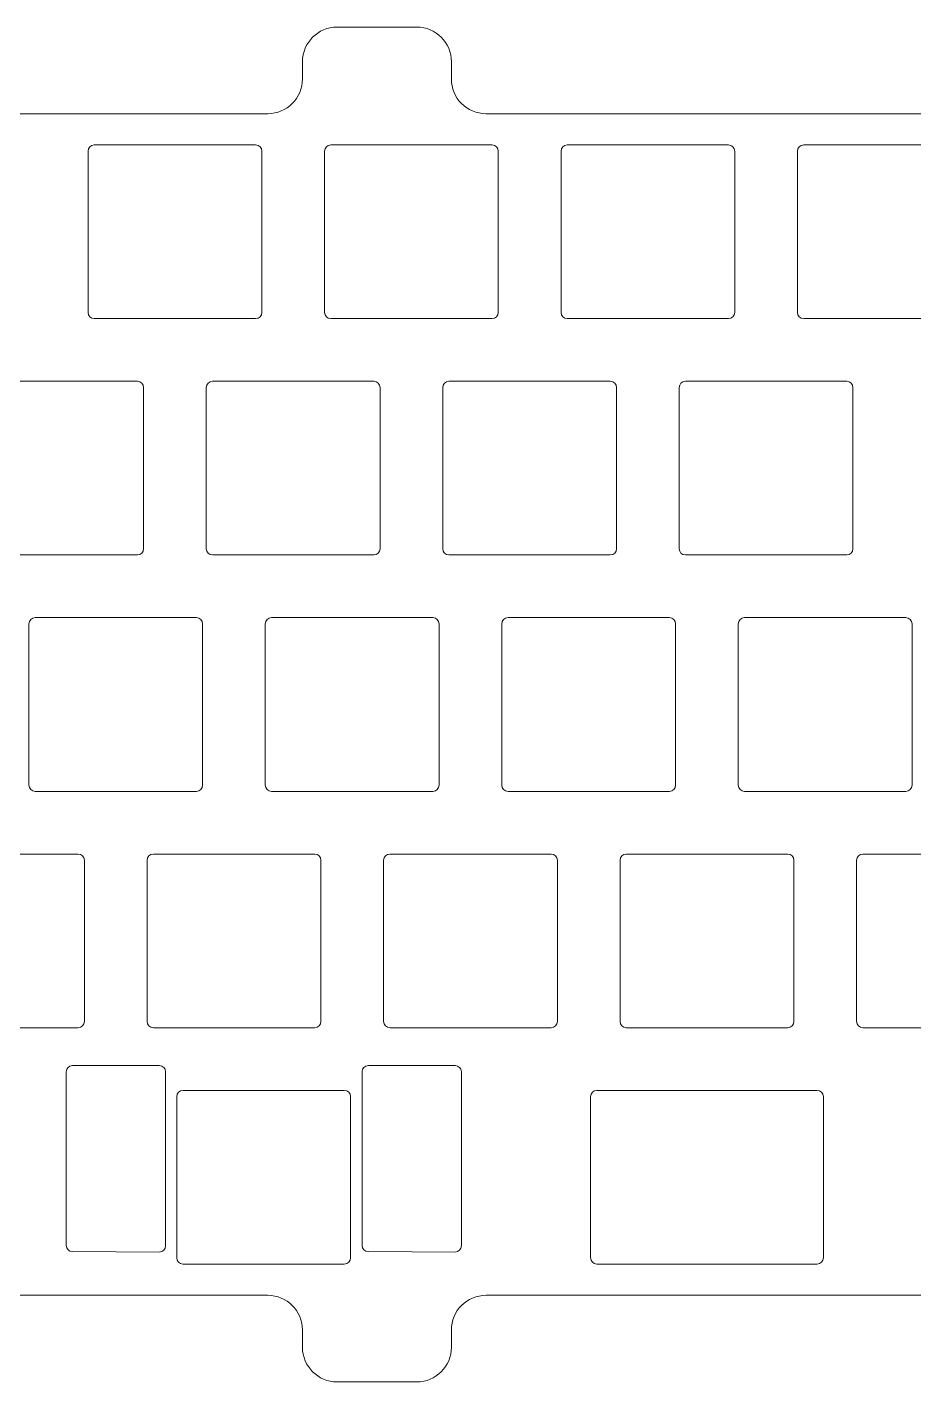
# Model space of a CAD drawing. Extents: x 154 to 459, y 341 to 451.
# Drawn here: x 227.9 to 299.4, y 341.4 to 450.6 of the extents above; entities that cross this region are included whole.
import ezdxf

# ---------------------------------------------------------------- set-up
doc = ezdxf.new("R2010")
doc.units = 0
doc.header["$MEASUREMENT"] = 0

# ---------------------------------------------------------------- blocks, each defined once
blk = doc.blocks.new('block 2')
at = {"color": 7, "lineweight": 9, "true_color": 0xffffff}
blk.add_open_spline([(250.1, 447.8), (250.1, 447.8), (250.1, 446.42), (250.1, 446.42), (250.1, 444.88), (248.85, 443.62), (247.3, 443.62), (247.3, 443.62), (174.9, 443.62), (174.9, 443.62), (173.35, 443.62), (172.1, 444.88), (172.1, 446.42), (172.1, 446.42), (172.1, 447.8), (172.1, 447.8), (172.1, 449.35), (170.85, 450.6), (169.3, 450.6), (169.3, 450.6), (162.9, 450.6), (162.9, 450.6), (161.35, 450.6), (160.1, 449.35), (160.1, 447.8), (160.1, 447.8), (160.1, 446.42), (160.1, 446.42), (160.1, 444.88), (158.85, 443.62), (157.3, 443.62), (157.3, 443.62), (156.9, 443.62), (156.9, 443.62), (155.35, 443.62), (154.1, 442.37), (154.1, 440.82), (154.1, 440.82), (154.1, 351.18), (154.1, 351.18), (154.1, 349.63), (155.35, 348.38), (156.9, 348.38), (156.9, 348.38), (157.3, 348.38), (157.3, 348.38), (158.85, 348.38), (160.1, 347.12), (160.1, 345.58), (160.1, 345.58), (160.1, 344.2), (160.1, 344.2), (160.1, 342.65), (161.35, 341.4), (162.9, 341.4), (162.9, 341.4), (169.3, 341.4), (169.3, 341.4), (170.85, 341.4), (172.1, 342.65), (172.1, 344.2), (172.1, 344.2), (172.1, 345.58), (172.1, 345.58), (172.1, 347.12), (173.35, 348.38), (174.9, 348.38), (174.9, 348.38), (247.3, 348.38), (247.3, 348.38), (248.85, 348.38), (250.1, 347.12), (250.1, 345.58), (250.1, 345.58), (250.1, 344.2), (250.1, 344.2), (250.1, 342.65), (251.35, 341.4), (252.9, 341.4), (252.9, 341.4), (259.3, 341.4), (259.3, 341.4), (260.85, 341.4), (262.1, 342.65), (262.1, 344.2), (262.1, 344.2), (262.1, 345.58), (262.1, 345.58), (262.1, 347.12), (263.35, 348.38), (264.9, 348.38), (264.9, 348.38), (348.1, 348.38), (348.1, 348.38), (349.65, 348.38), (350.9, 347.12), (350.9, 345.58), (350.9, 345.58), (350.9, 344.2), (350.9, 344.2), (350.9, 342.65), (352.15, 341.4), (353.7, 341.4), (353.7, 341.4), (360.1, 341.4), (360.1, 341.4), (361.65, 341.4), (362.9, 342.65), (362.9, 344.2), (362.9, 344.2), (362.9, 345.58), (362.9, 345.58), (362.9, 347.12), (364.15, 348.38), (365.7, 348.38), (365.7, 348.38), (438.1, 348.38), (438.1, 348.38), (439.65, 348.38), (440.9, 347.12), (440.9, 345.58), (440.9, 345.58), (440.9, 344.2), (440.9, 344.2), (440.9, 342.65), (442.15, 341.4), (443.7, 341.4), (443.7, 341.4), (450.1, 341.4), (450.1, 341.4), (451.65, 341.4), (452.9, 342.65), (452.9, 344.2), (452.9, 344.2), (452.9, 345.58), (452.9, 345.58), (452.9, 347.12), (454.15, 348.38), (455.7, 348.38), (455.7, 348.38), (456.1, 348.38), (456.1, 348.38), (457.65, 348.38), (458.9, 349.63), (458.9, 351.18), (458.9, 351.18), (458.9, 440.82), (458.9, 440.82), (458.9, 442.37), (457.65, 443.62), (456.1, 443.62), (456.1, 443.62), (455.7, 443.62), (455.7, 443.62), (454.15, 443.62), (452.9, 444.88), (452.9, 446.42), (452.9, 446.42), (452.9, 447.8), (452.9, 447.8), (452.9, 449.35), (451.65, 450.6), (450.1, 450.6), (450.1, 450.6), (443.7, 450.6), (443.7, 450.6), (442.15, 450.6), (440.9, 449.35), (440.9, 447.8), (440.9, 447.8), (440.9, 446.42), (440.9, 446.42), (440.9, 444.88), (439.65, 443.62), (438.1, 443.62), (438.1, 443.62), (365.7, 443.62), (365.7, 443.62), (364.15, 443.62), (362.9, 444.88), (362.9, 446.42), (362.9, 446.42), (362.9, 447.8), (362.9, 447.8), (362.9, 449.35), (361.65, 450.6), (360.1, 450.6), (360.1, 450.6), (353.7, 450.6), (353.7, 450.6), (352.15, 450.6), (350.9, 449.35), (350.9, 447.8), (350.9, 447.8), (350.9, 446.42), (350.9, 446.42), (350.9, 444.88), (349.65, 443.62), (348.1, 443.62), (348.1, 443.62), (264.9, 443.62), (264.9, 443.62), (263.35, 443.62), (262.1, 444.88), (262.1, 446.42), (262.1, 446.42), (262.1, 447.8), (262.1, 447.8), (262.1, 449.35), (260.85, 450.6), (259.3, 450.6), (259.3, 450.6), (252.9, 450.6), (252.9, 450.6), (251.35, 450.6), (250.1, 449.35), (250.1, 447.8)], degree=3, knots=[0, 0, 0, 0, 1, 1, 1, 2, 2, 2, 3, 3, 3, 4, 4, 4, 5, 5, 5, 6, 6, 6, 7, 7, 7, 8, 8, 8, 9, 9, 9, 10, 10, 10, 11, 11, 11, 12, 12, 12, 13, 13, 13, 14, 14, 14, 15, 15, 15, 16, 16, 16, 17, 17, 17, 18, 18, 18, 19, 19, 19, 20, 20, 20, 21, 21, 21, 22, 22, 22, 23, 23, 23, 24, 24, 24, 25, 25, 25, 26, 26, 26, 27, 27, 27, 28, 28, 28, 29, 29, 29, 30, 30, 30, 31, 31, 31, 32, 32, 32, 33, 33, 33, 34, 34, 34, 35, 35, 35, 36, 36, 36, 37, 37, 37, 38, 38, 38, 39, 39, 39, 40, 40, 40, 41, 41, 41, 42, 42, 42, 43, 43, 43, 44, 44, 44, 45, 45, 45, 46, 46, 46, 47, 47, 47, 48, 48, 48, 49, 49, 49, 50, 50, 50, 51, 51, 51, 52, 52, 52, 53, 53, 53, 54, 54, 54, 55, 55, 55, 56, 56, 56, 57, 57, 57, 58, 58, 58, 59, 59, 59, 60, 60, 60, 61, 61, 61, 62, 62, 62, 63, 63, 63, 64, 64, 64, 65, 65, 65, 66, 66, 66, 67, 67, 67, 68, 68, 68, 69, 69, 69, 70, 70, 70, 71, 71, 71, 72, 72, 72, 72], dxfattribs=at)
blk = doc.blocks.new('block 27')
at = {"color": 7, "lineweight": 9, "true_color": 0xffffff}
blk.add_open_spline([(255.41, 366.9), (255.13, 366.9), (254.91, 366.68), (254.91, 366.4)], degree=3, dxfattribs=at)
blk = doc.blocks.new('block 28')
at = {"color": 7, "lineweight": 9, "true_color": 0xffffff}
blk.add_lwpolyline([(254.91, 366.4), (254.91, 352.4)], dxfattribs=at)
blk = doc.blocks.new('block 29')
at = {"color": 7, "lineweight": 9, "true_color": 0xffffff}
blk.add_open_spline([(254.91, 352.4), (254.91, 352.12), (255.13, 351.9), (255.41, 351.9)], degree=3, dxfattribs=at)
blk = doc.blocks.new('block 30')
at = {"color": 7, "lineweight": 9, "true_color": 0xffffff}
blk.add_lwpolyline([(255.41, 351.9), (262.41, 351.86)], dxfattribs=at)
blk = doc.blocks.new('block 31')
at = {"color": 7, "lineweight": 9, "true_color": 0xffffff}
blk.add_open_spline([(262.41, 351.86), (262.68, 351.86), (262.91, 352.09), (262.91, 352.36)], degree=3, dxfattribs=at)
blk = doc.blocks.new('block 32')
at = {"color": 7, "lineweight": 9, "true_color": 0xffffff}
blk.add_lwpolyline([(262.91, 352.36), (262.91, 366.4)], dxfattribs=at)
blk = doc.blocks.new('block 33')
at = {"color": 7, "lineweight": 9, "true_color": 0xffffff}
blk.add_open_spline([(262.91, 366.4), (262.91, 366.68), (262.68, 366.9), (262.41, 366.9)], degree=3, dxfattribs=at)
blk = doc.blocks.new('block 34')
at = {"color": 7, "lineweight": 9, "true_color": 0xffffff}
blk.add_lwpolyline([(262.41, 366.9), (255.41, 366.9)], dxfattribs=at)
blk = doc.blocks.new('block 35')
at = {"color": 7, "lineweight": 9, "true_color": 0xffffff}
blk.add_open_spline([(231.57, 366.9), (231.29, 366.9), (231.07, 366.68), (231.07, 366.4)], degree=3, dxfattribs=at)
blk = doc.blocks.new('block 36')
at = {"color": 7, "lineweight": 9, "true_color": 0xffffff}
blk.add_lwpolyline([(231.07, 366.4), (231.07, 352.4)], dxfattribs=at)
blk = doc.blocks.new('block 37')
at = {"color": 7, "lineweight": 9, "true_color": 0xffffff}
blk.add_open_spline([(231.07, 352.4), (231.07, 352.12), (231.29, 351.9), (231.57, 351.9)], degree=3, dxfattribs=at)
blk = doc.blocks.new('block 38')
at = {"color": 7, "lineweight": 9, "true_color": 0xffffff}
blk.add_lwpolyline([(231.57, 351.9), (238.57, 351.86)], dxfattribs=at)
blk = doc.blocks.new('block 39')
at = {"color": 7, "lineweight": 9, "true_color": 0xffffff}
blk.add_open_spline([(238.57, 351.86), (238.85, 351.86), (239.07, 352.09), (239.07, 352.36)], degree=3, dxfattribs=at)
blk = doc.blocks.new('block 40')
at = {"color": 7, "lineweight": 9, "true_color": 0xffffff}
blk.add_lwpolyline([(239.07, 352.36), (239.07, 366.4)], dxfattribs=at)
blk = doc.blocks.new('block 41')
at = {"color": 7, "lineweight": 9, "true_color": 0xffffff}
blk.add_open_spline([(239.07, 366.4), (239.07, 366.68), (238.85, 366.9), (238.57, 366.9)], degree=3, dxfattribs=at)
blk = doc.blocks.new('block 42')
at = {"color": 7, "lineweight": 9, "true_color": 0xffffff}
blk.add_lwpolyline([(238.57, 366.9), (231.57, 366.9)], dxfattribs=at)
blk = doc.blocks.new('block 43')
at = {"color": 7, "lineweight": 9, "true_color": 0xffffff}
blk.add_open_spline([(292.07, 364.4), (292.07, 364.68), (291.85, 364.9), (291.57, 364.9)], degree=3, dxfattribs=at)
blk = doc.blocks.new('block 44')
at = {"color": 7, "lineweight": 9, "true_color": 0xffffff}
blk.add_lwpolyline([(291.57, 364.9), (273.81, 364.9)], dxfattribs=at)
blk = doc.blocks.new('block 45')
at = {"color": 7, "lineweight": 9, "true_color": 0xffffff}
blk.add_open_spline([(273.81, 364.9), (273.53, 364.9), (273.31, 364.68), (273.31, 364.4)], degree=3, dxfattribs=at)
blk = doc.blocks.new('block 46')
at = {"color": 7, "lineweight": 9, "true_color": 0xffffff}
blk.add_lwpolyline([(273.31, 364.4), (273.31, 351.4)], dxfattribs=at)
blk = doc.blocks.new('block 47')
at = {"color": 7, "lineweight": 9, "true_color": 0xffffff}
blk.add_open_spline([(273.31, 351.4), (273.31, 351.12), (273.53, 350.9), (273.81, 350.9)], degree=3, dxfattribs=at)
blk = doc.blocks.new('block 48')
at = {"color": 7, "lineweight": 9, "true_color": 0xffffff}
blk.add_lwpolyline([(273.81, 350.9), (291.57, 350.9)], dxfattribs=at)
blk = doc.blocks.new('block 49')
at = {"color": 7, "lineweight": 9, "true_color": 0xffffff}
blk.add_open_spline([(291.57, 350.9), (291.85, 350.9), (292.07, 351.12), (292.07, 351.4)], degree=3, dxfattribs=at)
blk = doc.blocks.new('block 50')
at = {"color": 7, "lineweight": 9, "true_color": 0xffffff}
blk.add_lwpolyline([(292.07, 351.4), (292.07, 364.4)], dxfattribs=at)
blk = doc.blocks.new('block 91')
at = {"color": 7, "lineweight": 9, "true_color": 0xffffff}
blk.add_open_spline([(276.19, 383.95), (275.91, 383.95), (275.69, 383.73), (275.69, 383.45)], degree=3, dxfattribs=at)
blk = doc.blocks.new('block 92')
at = {"color": 7, "lineweight": 9, "true_color": 0xffffff}
blk.add_lwpolyline([(275.69, 383.45), (275.69, 370.45)], dxfattribs=at)
blk = doc.blocks.new('block 93')
at = {"color": 7, "lineweight": 9, "true_color": 0xffffff}
blk.add_open_spline([(275.69, 370.45), (275.69, 370.17), (275.91, 369.95), (276.19, 369.95)], degree=3, dxfattribs=at)
blk = doc.blocks.new('block 94')
at = {"color": 7, "lineweight": 9, "true_color": 0xffffff}
blk.add_lwpolyline([(276.19, 369.95), (289.19, 369.95)], dxfattribs=at)
blk = doc.blocks.new('block 95')
at = {"color": 7, "lineweight": 9, "true_color": 0xffffff}
blk.add_open_spline([(289.19, 369.95), (289.46, 369.95), (289.69, 370.17), (289.69, 370.45)], degree=3, dxfattribs=at)
blk = doc.blocks.new('block 96')
at = {"color": 7, "lineweight": 9, "true_color": 0xffffff}
blk.add_lwpolyline([(289.69, 370.45), (289.69, 383.45)], dxfattribs=at)
blk = doc.blocks.new('block 97')
at = {"color": 7, "lineweight": 9, "true_color": 0xffffff}
blk.add_open_spline([(289.69, 383.45), (289.69, 383.73), (289.46, 383.95), (289.19, 383.95)], degree=3, dxfattribs=at)
blk = doc.blocks.new('block 98')
at = {"color": 7, "lineweight": 9, "true_color": 0xffffff}
blk.add_lwpolyline([(289.19, 383.95), (276.19, 383.95)], dxfattribs=at)
blk = doc.blocks.new('block 99')
at = {"color": 7, "lineweight": 9, "true_color": 0xffffff}
blk.add_open_spline([(238.09, 383.95), (237.81, 383.95), (237.59, 383.73), (237.59, 383.45)], degree=3, dxfattribs=at)
blk = doc.blocks.new('block 100')
at = {"color": 7, "lineweight": 9, "true_color": 0xffffff}
blk.add_lwpolyline([(237.59, 383.45), (237.59, 370.45)], dxfattribs=at)
blk = doc.blocks.new('block 101')
at = {"color": 7, "lineweight": 9, "true_color": 0xffffff}
blk.add_open_spline([(237.59, 370.45), (237.59, 370.17), (237.81, 369.95), (238.09, 369.95)], degree=3, dxfattribs=at)
blk = doc.blocks.new('block 102')
at = {"color": 7, "lineweight": 9, "true_color": 0xffffff}
blk.add_lwpolyline([(238.09, 369.95), (251.09, 369.95)], dxfattribs=at)
blk = doc.blocks.new('block 103')
at = {"color": 7, "lineweight": 9, "true_color": 0xffffff}
blk.add_open_spline([(251.09, 369.95), (251.36, 369.95), (251.59, 370.17), (251.59, 370.45)], degree=3, dxfattribs=at)
blk = doc.blocks.new('block 104')
at = {"color": 7, "lineweight": 9, "true_color": 0xffffff}
blk.add_lwpolyline([(251.59, 370.45), (251.59, 383.45)], dxfattribs=at)
blk = doc.blocks.new('block 105')
at = {"color": 7, "lineweight": 9, "true_color": 0xffffff}
blk.add_open_spline([(251.59, 383.45), (251.59, 383.73), (251.36, 383.95), (251.09, 383.95)], degree=3, dxfattribs=at)
blk = doc.blocks.new('block 106')
at = {"color": 7, "lineweight": 9, "true_color": 0xffffff}
blk.add_lwpolyline([(251.09, 383.95), (238.09, 383.95)], dxfattribs=at)
blk = doc.blocks.new('block 163')
at = {"color": 7, "lineweight": 9, "true_color": 0xffffff}
blk.add_open_spline([(266.66, 403), (266.39, 403), (266.16, 402.78), (266.16, 402.5)], degree=3, dxfattribs=at)
blk = doc.blocks.new('block 164')
at = {"color": 7, "lineweight": 9, "true_color": 0xffffff}
blk.add_lwpolyline([(266.16, 402.5), (266.16, 389.5)], dxfattribs=at)
blk = doc.blocks.new('block 165')
at = {"color": 7, "lineweight": 9, "true_color": 0xffffff}
blk.add_open_spline([(266.16, 389.5), (266.16, 389.22), (266.39, 389), (266.66, 389)], degree=3, dxfattribs=at)
blk = doc.blocks.new('block 166')
at = {"color": 7, "lineweight": 9, "true_color": 0xffffff}
blk.add_lwpolyline([(266.66, 389), (279.66, 389)], dxfattribs=at)
blk = doc.blocks.new('block 167')
at = {"color": 7, "lineweight": 9, "true_color": 0xffffff}
blk.add_open_spline([(279.66, 389), (279.94, 389), (280.16, 389.22), (280.16, 389.5)], degree=3, dxfattribs=at)
blk = doc.blocks.new('block 168')
at = {"color": 7, "lineweight": 9, "true_color": 0xffffff}
blk.add_lwpolyline([(280.16, 389.5), (280.16, 402.5)], dxfattribs=at)
blk = doc.blocks.new('block 169')
at = {"color": 7, "lineweight": 9, "true_color": 0xffffff}
blk.add_open_spline([(280.16, 402.5), (280.16, 402.78), (279.94, 403), (279.66, 403)], degree=3, dxfattribs=at)
blk = doc.blocks.new('block 170')
at = {"color": 7, "lineweight": 9, "true_color": 0xffffff}
blk.add_lwpolyline([(279.66, 403), (266.66, 403)], dxfattribs=at)
blk = doc.blocks.new('block 171')
at = {"color": 7, "lineweight": 9, "true_color": 0xffffff}
blk.add_open_spline([(228.56, 403), (228.29, 403), (228.06, 402.78), (228.06, 402.5)], degree=3, dxfattribs=at)
blk = doc.blocks.new('block 172')
at = {"color": 7, "lineweight": 9, "true_color": 0xffffff}
blk.add_lwpolyline([(228.06, 402.5), (228.06, 389.5)], dxfattribs=at)
blk = doc.blocks.new('block 173')
at = {"color": 7, "lineweight": 9, "true_color": 0xffffff}
blk.add_open_spline([(228.06, 389.5), (228.06, 389.22), (228.29, 389), (228.56, 389)], degree=3, dxfattribs=at)
blk = doc.blocks.new('block 174')
at = {"color": 7, "lineweight": 9, "true_color": 0xffffff}
blk.add_lwpolyline([(228.56, 389), (241.56, 389)], dxfattribs=at)
blk = doc.blocks.new('block 175')
at = {"color": 7, "lineweight": 9, "true_color": 0xffffff}
blk.add_open_spline([(241.56, 389), (241.84, 389), (242.06, 389.22), (242.06, 389.5)], degree=3, dxfattribs=at)
blk = doc.blocks.new('block 176')
at = {"color": 7, "lineweight": 9, "true_color": 0xffffff}
blk.add_lwpolyline([(242.06, 389.5), (242.06, 402.5)], dxfattribs=at)
blk = doc.blocks.new('block 177')
at = {"color": 7, "lineweight": 9, "true_color": 0xffffff}
blk.add_open_spline([(242.06, 402.5), (242.06, 402.78), (241.84, 403), (241.56, 403)], degree=3, dxfattribs=at)
blk = doc.blocks.new('block 178')
at = {"color": 7, "lineweight": 9, "true_color": 0xffffff}
blk.add_lwpolyline([(241.56, 403), (228.56, 403)], dxfattribs=at)
blk = doc.blocks.new('block 219')
at = {"color": 7, "lineweight": 9, "true_color": 0xffffff}
blk.add_open_spline([(280.95, 422.05), (280.67, 422.05), (280.45, 421.83), (280.45, 421.55)], degree=3, dxfattribs=at)
blk = doc.blocks.new('block 220')
at = {"color": 7, "lineweight": 9, "true_color": 0xffffff}
blk.add_lwpolyline([(280.45, 421.55), (280.45, 408.55)], dxfattribs=at)
blk = doc.blocks.new('block 221')
at = {"color": 7, "lineweight": 9, "true_color": 0xffffff}
blk.add_open_spline([(280.45, 408.55), (280.45, 408.27), (280.67, 408.05), (280.95, 408.05)], degree=3, dxfattribs=at)
blk = doc.blocks.new('block 222')
at = {"color": 7, "lineweight": 9, "true_color": 0xffffff}
blk.add_lwpolyline([(280.95, 408.05), (293.95, 408.05)], dxfattribs=at)
blk = doc.blocks.new('block 223')
at = {"color": 7, "lineweight": 9, "true_color": 0xffffff}
blk.add_open_spline([(293.95, 408.05), (294.23, 408.05), (294.45, 408.27), (294.45, 408.55)], degree=3, dxfattribs=at)
blk = doc.blocks.new('block 224')
at = {"color": 7, "lineweight": 9, "true_color": 0xffffff}
blk.add_lwpolyline([(294.45, 408.55), (294.45, 421.55)], dxfattribs=at)
blk = doc.blocks.new('block 225')
at = {"color": 7, "lineweight": 9, "true_color": 0xffffff}
blk.add_open_spline([(294.45, 421.55), (294.45, 421.83), (294.23, 422.05), (293.95, 422.05)], degree=3, dxfattribs=at)
blk = doc.blocks.new('block 226')
at = {"color": 7, "lineweight": 9, "true_color": 0xffffff}
blk.add_lwpolyline([(293.95, 422.05), (280.95, 422.05)], dxfattribs=at)
blk = doc.blocks.new('block 227')
at = {"color": 7, "lineweight": 9, "true_color": 0xffffff}
blk.add_open_spline([(242.85, 422.05), (242.57, 422.05), (242.35, 421.83), (242.35, 421.55)], degree=3, dxfattribs=at)
blk = doc.blocks.new('block 228')
at = {"color": 7, "lineweight": 9, "true_color": 0xffffff}
blk.add_lwpolyline([(242.35, 421.55), (242.35, 408.55)], dxfattribs=at)
blk = doc.blocks.new('block 229')
at = {"color": 7, "lineweight": 9, "true_color": 0xffffff}
blk.add_open_spline([(242.35, 408.55), (242.35, 408.27), (242.57, 408.05), (242.85, 408.05)], degree=3, dxfattribs=at)
blk = doc.blocks.new('block 230')
at = {"color": 7, "lineweight": 9, "true_color": 0xffffff}
blk.add_lwpolyline([(242.85, 408.05), (255.85, 408.05)], dxfattribs=at)
blk = doc.blocks.new('block 231')
at = {"color": 7, "lineweight": 9, "true_color": 0xffffff}
blk.add_open_spline([(255.85, 408.05), (256.13, 408.05), (256.35, 408.27), (256.35, 408.55)], degree=3, dxfattribs=at)
blk = doc.blocks.new('block 232')
at = {"color": 7, "lineweight": 9, "true_color": 0xffffff}
blk.add_lwpolyline([(256.35, 408.55), (256.35, 421.55)], dxfattribs=at)
blk = doc.blocks.new('block 233')
at = {"color": 7, "lineweight": 9, "true_color": 0xffffff}
blk.add_open_spline([(256.35, 421.55), (256.35, 421.83), (256.13, 422.05), (255.85, 422.05)], degree=3, dxfattribs=at)
blk = doc.blocks.new('block 234')
at = {"color": 7, "lineweight": 9, "true_color": 0xffffff}
blk.add_lwpolyline([(255.85, 422.05), (242.85, 422.05)], dxfattribs=at)
blk = doc.blocks.new('block 287')
at = {"color": 7, "lineweight": 9, "true_color": 0xffffff}
blk.add_open_spline([(290.48, 441.1), (290.2, 441.1), (289.98, 440.88), (289.98, 440.6)], degree=3, dxfattribs=at)
blk = doc.blocks.new('block 288')
at = {"color": 7, "lineweight": 9, "true_color": 0xffffff}
blk.add_lwpolyline([(289.98, 440.6), (289.98, 427.6)], dxfattribs=at)
blk = doc.blocks.new('block 289')
at = {"color": 7, "lineweight": 9, "true_color": 0xffffff}
blk.add_open_spline([(289.98, 427.6), (289.98, 427.32), (290.2, 427.1), (290.48, 427.1)], degree=3, dxfattribs=at)
blk = doc.blocks.new('block 290')
at = {"color": 7, "lineweight": 9, "true_color": 0xffffff}
blk.add_lwpolyline([(290.48, 427.1), (303.48, 427.1)], dxfattribs=at)
blk = doc.blocks.new('block 294')
at = {"color": 7, "lineweight": 9, "true_color": 0xffffff}
blk.add_lwpolyline([(303.48, 441.1), (290.48, 441.1)], dxfattribs=at)
blk = doc.blocks.new('block 295')
at = {"color": 7, "lineweight": 9, "true_color": 0xffffff}
blk.add_open_spline([(252.38, 441.1), (252.1, 441.1), (251.88, 440.88), (251.88, 440.6)], degree=3, dxfattribs=at)
blk = doc.blocks.new('block 296')
at = {"color": 7, "lineweight": 9, "true_color": 0xffffff}
blk.add_lwpolyline([(251.88, 440.6), (251.88, 427.6)], dxfattribs=at)
blk = doc.blocks.new('block 297')
at = {"color": 7, "lineweight": 9, "true_color": 0xffffff}
blk.add_open_spline([(251.88, 427.6), (251.88, 427.32), (252.1, 427.1), (252.38, 427.1)], degree=3, dxfattribs=at)
blk = doc.blocks.new('block 298')
at = {"color": 7, "lineweight": 9, "true_color": 0xffffff}
blk.add_lwpolyline([(252.38, 427.1), (265.38, 427.1)], dxfattribs=at)
blk = doc.blocks.new('block 299')
at = {"color": 7, "lineweight": 9, "true_color": 0xffffff}
blk.add_open_spline([(265.38, 427.1), (265.65, 427.1), (265.88, 427.32), (265.88, 427.6)], degree=3, dxfattribs=at)
blk = doc.blocks.new('block 300')
at = {"color": 7, "lineweight": 9, "true_color": 0xffffff}
blk.add_lwpolyline([(265.88, 427.6), (265.88, 440.6)], dxfattribs=at)
blk = doc.blocks.new('block 301')
at = {"color": 7, "lineweight": 9, "true_color": 0xffffff}
blk.add_open_spline([(265.88, 440.6), (265.88, 440.88), (265.65, 441.1), (265.38, 441.1)], degree=3, dxfattribs=at)
blk = doc.blocks.new('block 302')
at = {"color": 7, "lineweight": 9, "true_color": 0xffffff}
blk.add_lwpolyline([(265.38, 441.1), (252.38, 441.1)], dxfattribs=at)
blk = doc.blocks.new('block 335')
at = {"color": 7, "lineweight": 9, "true_color": 0xffffff}
blk.add_open_spline([(233.33, 441.1), (233.05, 441.1), (232.83, 440.88), (232.83, 440.6)], degree=3, dxfattribs=at)
blk = doc.blocks.new('block 336')
at = {"color": 7, "lineweight": 9, "true_color": 0xffffff}
blk.add_lwpolyline([(232.83, 440.6), (232.83, 427.6)], dxfattribs=at)
blk = doc.blocks.new('block 337')
at = {"color": 7, "lineweight": 9, "true_color": 0xffffff}
blk.add_open_spline([(232.83, 427.6), (232.83, 427.32), (233.05, 427.1), (233.33, 427.1)], degree=3, dxfattribs=at)
blk = doc.blocks.new('block 338')
at = {"color": 7, "lineweight": 9, "true_color": 0xffffff}
blk.add_lwpolyline([(233.33, 427.1), (246.33, 427.1)], dxfattribs=at)
blk = doc.blocks.new('block 339')
at = {"color": 7, "lineweight": 9, "true_color": 0xffffff}
blk.add_open_spline([(246.33, 427.1), (246.6, 427.1), (246.83, 427.32), (246.83, 427.6)], degree=3, dxfattribs=at)
blk = doc.blocks.new('block 340')
at = {"color": 7, "lineweight": 9, "true_color": 0xffffff}
blk.add_lwpolyline([(246.83, 427.6), (246.83, 440.6)], dxfattribs=at)
blk = doc.blocks.new('block 341')
at = {"color": 7, "lineweight": 9, "true_color": 0xffffff}
blk.add_open_spline([(246.83, 440.6), (246.83, 440.88), (246.6, 441.1), (246.33, 441.1)], degree=3, dxfattribs=at)
blk = doc.blocks.new('block 342')
at = {"color": 7, "lineweight": 9, "true_color": 0xffffff}
blk.add_lwpolyline([(246.33, 441.1), (233.33, 441.1)], dxfattribs=at)
blk = doc.blocks.new('block 343')
at = {"color": 7, "lineweight": 9, "true_color": 0xffffff}
blk.add_open_spline([(271.43, 441.1), (271.15, 441.1), (270.93, 440.88), (270.93, 440.6)], degree=3, dxfattribs=at)
blk = doc.blocks.new('block 344')
at = {"color": 7, "lineweight": 9, "true_color": 0xffffff}
blk.add_lwpolyline([(270.93, 440.6), (270.93, 427.6)], dxfattribs=at)
blk = doc.blocks.new('block 345')
at = {"color": 7, "lineweight": 9, "true_color": 0xffffff}
blk.add_open_spline([(270.93, 427.6), (270.93, 427.32), (271.15, 427.1), (271.43, 427.1)], degree=3, dxfattribs=at)
blk = doc.blocks.new('block 346')
at = {"color": 7, "lineweight": 9, "true_color": 0xffffff}
blk.add_lwpolyline([(271.43, 427.1), (284.43, 427.1)], dxfattribs=at)
blk = doc.blocks.new('block 347')
at = {"color": 7, "lineweight": 9, "true_color": 0xffffff}
blk.add_open_spline([(284.43, 427.1), (284.7, 427.1), (284.93, 427.32), (284.93, 427.6)], degree=3, dxfattribs=at)
blk = doc.blocks.new('block 348')
at = {"color": 7, "lineweight": 9, "true_color": 0xffffff}
blk.add_lwpolyline([(284.93, 427.6), (284.93, 440.6)], dxfattribs=at)
blk = doc.blocks.new('block 349')
at = {"color": 7, "lineweight": 9, "true_color": 0xffffff}
blk.add_open_spline([(284.93, 440.6), (284.93, 440.88), (284.7, 441.1), (284.43, 441.1)], degree=3, dxfattribs=at)
blk = doc.blocks.new('block 350')
at = {"color": 7, "lineweight": 9, "true_color": 0xffffff}
blk.add_lwpolyline([(284.43, 441.1), (271.43, 441.1)], dxfattribs=at)
blk = doc.blocks.new('block 394')
at = {"color": 7, "lineweight": 9, "true_color": 0xffffff}
blk.add_lwpolyline([(223.8, 408.05), (236.8, 408.05)], dxfattribs=at)
blk = doc.blocks.new('block 395')
at = {"color": 7, "lineweight": 9, "true_color": 0xffffff}
blk.add_open_spline([(236.8, 408.05), (237.08, 408.05), (237.3, 408.27), (237.3, 408.55)], degree=3, dxfattribs=at)
blk = doc.blocks.new('block 396')
at = {"color": 7, "lineweight": 9, "true_color": 0xffffff}
blk.add_lwpolyline([(237.3, 408.55), (237.3, 421.55)], dxfattribs=at)
blk = doc.blocks.new('block 397')
at = {"color": 7, "lineweight": 9, "true_color": 0xffffff}
blk.add_open_spline([(237.3, 421.55), (237.3, 421.83), (237.08, 422.05), (236.8, 422.05)], degree=3, dxfattribs=at)
blk = doc.blocks.new('block 398')
at = {"color": 7, "lineweight": 9, "true_color": 0xffffff}
blk.add_lwpolyline([(236.8, 422.05), (223.8, 422.05)], dxfattribs=at)
blk = doc.blocks.new('block 399')
at = {"color": 7, "lineweight": 9, "true_color": 0xffffff}
blk.add_open_spline([(261.9, 422.05), (261.62, 422.05), (261.4, 421.83), (261.4, 421.55)], degree=3, dxfattribs=at)
blk = doc.blocks.new('block 400')
at = {"color": 7, "lineweight": 9, "true_color": 0xffffff}
blk.add_lwpolyline([(261.4, 421.55), (261.4, 408.55)], dxfattribs=at)
blk = doc.blocks.new('block 401')
at = {"color": 7, "lineweight": 9, "true_color": 0xffffff}
blk.add_open_spline([(261.4, 408.55), (261.4, 408.27), (261.62, 408.05), (261.9, 408.05)], degree=3, dxfattribs=at)
blk = doc.blocks.new('block 402')
at = {"color": 7, "lineweight": 9, "true_color": 0xffffff}
blk.add_lwpolyline([(261.9, 408.05), (274.9, 408.05)], dxfattribs=at)
blk = doc.blocks.new('block 403')
at = {"color": 7, "lineweight": 9, "true_color": 0xffffff}
blk.add_open_spline([(274.9, 408.05), (275.18, 408.05), (275.4, 408.27), (275.4, 408.55)], degree=3, dxfattribs=at)
blk = doc.blocks.new('block 404')
at = {"color": 7, "lineweight": 9, "true_color": 0xffffff}
blk.add_lwpolyline([(275.4, 408.55), (275.4, 421.55)], dxfattribs=at)
blk = doc.blocks.new('block 405')
at = {"color": 7, "lineweight": 9, "true_color": 0xffffff}
blk.add_open_spline([(275.4, 421.55), (275.4, 421.83), (275.18, 422.05), (274.9, 422.05)], degree=3, dxfattribs=at)
blk = doc.blocks.new('block 406')
at = {"color": 7, "lineweight": 9, "true_color": 0xffffff}
blk.add_lwpolyline([(274.9, 422.05), (261.9, 422.05)], dxfattribs=at)
blk = doc.blocks.new('block 455')
at = {"color": 7, "lineweight": 9, "true_color": 0xffffff}
blk.add_open_spline([(247.61, 403), (247.34, 403), (247.11, 402.78), (247.11, 402.5)], degree=3, dxfattribs=at)
blk = doc.blocks.new('block 456')
at = {"color": 7, "lineweight": 9, "true_color": 0xffffff}
blk.add_lwpolyline([(247.11, 402.5), (247.11, 389.5)], dxfattribs=at)
blk = doc.blocks.new('block 457')
at = {"color": 7, "lineweight": 9, "true_color": 0xffffff}
blk.add_open_spline([(247.11, 389.5), (247.11, 389.22), (247.34, 389), (247.61, 389)], degree=3, dxfattribs=at)
blk = doc.blocks.new('block 458')
at = {"color": 7, "lineweight": 9, "true_color": 0xffffff}
blk.add_lwpolyline([(247.61, 389), (260.61, 389)], dxfattribs=at)
blk = doc.blocks.new('block 459')
at = {"color": 7, "lineweight": 9, "true_color": 0xffffff}
blk.add_open_spline([(260.61, 389), (260.89, 389), (261.11, 389.22), (261.11, 389.5)], degree=3, dxfattribs=at)
blk = doc.blocks.new('block 460')
at = {"color": 7, "lineweight": 9, "true_color": 0xffffff}
blk.add_lwpolyline([(261.11, 389.5), (261.11, 402.5)], dxfattribs=at)
blk = doc.blocks.new('block 461')
at = {"color": 7, "lineweight": 9, "true_color": 0xffffff}
blk.add_open_spline([(261.11, 402.5), (261.11, 402.78), (260.89, 403), (260.61, 403)], degree=3, dxfattribs=at)
blk = doc.blocks.new('block 462')
at = {"color": 7, "lineweight": 9, "true_color": 0xffffff}
blk.add_lwpolyline([(260.61, 403), (247.61, 403)], dxfattribs=at)
blk = doc.blocks.new('block 463')
at = {"color": 7, "lineweight": 9, "true_color": 0xffffff}
blk.add_open_spline([(285.71, 403), (285.44, 403), (285.21, 402.78), (285.21, 402.5)], degree=3, dxfattribs=at)
blk = doc.blocks.new('block 464')
at = {"color": 7, "lineweight": 9, "true_color": 0xffffff}
blk.add_lwpolyline([(285.21, 402.5), (285.21, 389.5)], dxfattribs=at)
blk = doc.blocks.new('block 465')
at = {"color": 7, "lineweight": 9, "true_color": 0xffffff}
blk.add_open_spline([(285.21, 389.5), (285.21, 389.22), (285.44, 389), (285.71, 389)], degree=3, dxfattribs=at)
blk = doc.blocks.new('block 466')
at = {"color": 7, "lineweight": 9, "true_color": 0xffffff}
blk.add_lwpolyline([(285.71, 389), (298.71, 389)], dxfattribs=at)
blk = doc.blocks.new('block 467')
at = {"color": 7, "lineweight": 9, "true_color": 0xffffff}
blk.add_open_spline([(298.71, 389), (298.99, 389), (299.21, 389.22), (299.21, 389.5)], degree=3, dxfattribs=at)
blk = doc.blocks.new('block 468')
at = {"color": 7, "lineweight": 9, "true_color": 0xffffff}
blk.add_lwpolyline([(299.21, 389.5), (299.21, 402.5)], dxfattribs=at)
blk = doc.blocks.new('block 469')
at = {"color": 7, "lineweight": 9, "true_color": 0xffffff}
blk.add_open_spline([(299.21, 402.5), (299.21, 402.78), (298.99, 403), (298.71, 403)], degree=3, dxfattribs=at)
blk = doc.blocks.new('block 470')
at = {"color": 7, "lineweight": 9, "true_color": 0xffffff}
blk.add_lwpolyline([(298.71, 403), (285.71, 403)], dxfattribs=at)
blk = doc.blocks.new('block 522')
at = {"color": 7, "lineweight": 9, "true_color": 0xffffff}
blk.add_lwpolyline([(219.04, 369.95), (232.04, 369.95)], dxfattribs=at)
blk = doc.blocks.new('block 523')
at = {"color": 7, "lineweight": 9, "true_color": 0xffffff}
blk.add_open_spline([(232.04, 369.95), (232.31, 369.95), (232.54, 370.17), (232.54, 370.45)], degree=3, dxfattribs=at)
blk = doc.blocks.new('block 524')
at = {"color": 7, "lineweight": 9, "true_color": 0xffffff}
blk.add_lwpolyline([(232.54, 370.45), (232.54, 383.45)], dxfattribs=at)
blk = doc.blocks.new('block 525')
at = {"color": 7, "lineweight": 9, "true_color": 0xffffff}
blk.add_open_spline([(232.54, 383.45), (232.54, 383.73), (232.31, 383.95), (232.04, 383.95)], degree=3, dxfattribs=at)
blk = doc.blocks.new('block 526')
at = {"color": 7, "lineweight": 9, "true_color": 0xffffff}
blk.add_lwpolyline([(232.04, 383.95), (219.04, 383.95)], dxfattribs=at)
blk = doc.blocks.new('block 527')
at = {"color": 7, "lineweight": 9, "true_color": 0xffffff}
blk.add_open_spline([(257.14, 383.95), (256.86, 383.95), (256.64, 383.73), (256.64, 383.45)], degree=3, dxfattribs=at)
blk = doc.blocks.new('block 528')
at = {"color": 7, "lineweight": 9, "true_color": 0xffffff}
blk.add_lwpolyline([(256.64, 383.45), (256.64, 370.45)], dxfattribs=at)
blk = doc.blocks.new('block 529')
at = {"color": 7, "lineweight": 9, "true_color": 0xffffff}
blk.add_open_spline([(256.64, 370.45), (256.64, 370.17), (256.86, 369.95), (257.14, 369.95)], degree=3, dxfattribs=at)
blk = doc.blocks.new('block 530')
at = {"color": 7, "lineweight": 9, "true_color": 0xffffff}
blk.add_lwpolyline([(257.14, 369.95), (270.14, 369.95)], dxfattribs=at)
blk = doc.blocks.new('block 531')
at = {"color": 7, "lineweight": 9, "true_color": 0xffffff}
blk.add_open_spline([(270.14, 369.95), (270.41, 369.95), (270.64, 370.17), (270.64, 370.45)], degree=3, dxfattribs=at)
blk = doc.blocks.new('block 532')
at = {"color": 7, "lineweight": 9, "true_color": 0xffffff}
blk.add_lwpolyline([(270.64, 370.45), (270.64, 383.45)], dxfattribs=at)
blk = doc.blocks.new('block 533')
at = {"color": 7, "lineweight": 9, "true_color": 0xffffff}
blk.add_open_spline([(270.64, 383.45), (270.64, 383.73), (270.41, 383.95), (270.14, 383.95)], degree=3, dxfattribs=at)
blk = doc.blocks.new('block 534')
at = {"color": 7, "lineweight": 9, "true_color": 0xffffff}
blk.add_lwpolyline([(270.14, 383.95), (257.14, 383.95)], dxfattribs=at)
blk = doc.blocks.new('block 535')
at = {"color": 7, "lineweight": 9, "true_color": 0xffffff}
blk.add_open_spline([(295.24, 383.95), (294.96, 383.95), (294.74, 383.73), (294.74, 383.45)], degree=3, dxfattribs=at)
blk = doc.blocks.new('block 536')
at = {"color": 7, "lineweight": 9, "true_color": 0xffffff}
blk.add_lwpolyline([(294.74, 383.45), (294.74, 370.45)], dxfattribs=at)
blk = doc.blocks.new('block 537')
at = {"color": 7, "lineweight": 9, "true_color": 0xffffff}
blk.add_open_spline([(294.74, 370.45), (294.74, 370.17), (294.96, 369.95), (295.24, 369.95)], degree=3, dxfattribs=at)
blk = doc.blocks.new('block 538')
at = {"color": 7, "lineweight": 9, "true_color": 0xffffff}
blk.add_lwpolyline([(295.24, 369.95), (308.24, 369.95)], dxfattribs=at)
blk = doc.blocks.new('block 542')
at = {"color": 7, "lineweight": 9, "true_color": 0xffffff}
blk.add_lwpolyline([(308.24, 383.95), (295.24, 383.95)], dxfattribs=at)
blk = doc.blocks.new('block 590')
at = {"color": 7, "lineweight": 9, "true_color": 0xffffff}
blk.add_open_spline([(240.47, 364.9), (240.19, 364.9), (239.97, 364.68), (239.97, 364.4)], degree=3, dxfattribs=at)
blk = doc.blocks.new('block 591')
at = {"color": 7, "lineweight": 9, "true_color": 0xffffff}
blk.add_lwpolyline([(239.97, 364.4), (239.97, 351.4)], dxfattribs=at)
blk = doc.blocks.new('block 592')
at = {"color": 7, "lineweight": 9, "true_color": 0xffffff}
blk.add_open_spline([(239.97, 351.4), (239.97, 351.12), (240.19, 350.9), (240.47, 350.9)], degree=3, dxfattribs=at)
blk = doc.blocks.new('block 593')
at = {"color": 7, "lineweight": 9, "true_color": 0xffffff}
blk.add_lwpolyline([(240.47, 350.9), (253.47, 350.9)], dxfattribs=at)
blk = doc.blocks.new('block 594')
at = {"color": 7, "lineweight": 9, "true_color": 0xffffff}
blk.add_open_spline([(253.47, 350.9), (253.75, 350.9), (253.97, 351.12), (253.97, 351.4)], degree=3, dxfattribs=at)
blk = doc.blocks.new('block 595')
at = {"color": 7, "lineweight": 9, "true_color": 0xffffff}
blk.add_lwpolyline([(253.97, 351.4), (253.97, 364.4)], dxfattribs=at)
blk = doc.blocks.new('block 596')
at = {"color": 7, "lineweight": 9, "true_color": 0xffffff}
blk.add_open_spline([(253.97, 364.4), (253.97, 364.68), (253.75, 364.9), (253.47, 364.9)], degree=3, dxfattribs=at)
blk = doc.blocks.new('block 597')
at = {"color": 7, "lineweight": 9, "true_color": 0xffffff}
blk.add_lwpolyline([(253.47, 364.9), (240.47, 364.9)], dxfattribs=at)

msp = doc.modelspace()

# ---------------------------------------------------------------- block references
for name in ['block 2', 'block 335', 'block 336', 'block 342', 'block 341', 'block 340', 'block 295', 'block 296', 'block 302', 'block 301', 'block 300', 'block 343', 'block 344', 'block 350', 'block 349', 'block 348', 'block 287', 'block 288', 'block 294', 'block 337', 'block 338', 'block 339', 'block 297', 'block 298', 'block 299', 'block 345', 'block 346', 'block 347', 'block 289', 'block 290', 'block 398', 'block 397', 'block 396', 'block 227', 'block 228', 'block 234', 'block 233', 'block 232', 'block 399', 'block 400', 'block 406', 'block 405', 'block 404', 'block 219', 'block 220', 'block 226', 'block 225', 'block 224', 'block 395', 'block 229', 'block 231', 'block 401', 'block 403', 'block 221', 'block 223', 'block 394', 'block 230', 'block 402', 'block 222', 'block 171', 'block 178', 'block 177', 'block 455', 'block 462', 'block 461', 'block 163', 'block 170', 'block 169', 'block 463', 'block 470', 'block 469', 'block 172', 'block 176', 'block 456', 'block 460', 'block 164', 'block 168', 'block 464', 'block 468', 'block 173', 'block 174', 'block 175', 'block 457', 'block 458', 'block 459', 'block 165', 'block 166', 'block 167', 'block 465', 'block 466', 'block 467', 'block 526', 'block 525', 'block 524', 'block 99', 'block 100', 'block 106', 'block 105', 'block 104', 'block 527', 'block 528', 'block 534', 'block 533', 'block 532', 'block 91', 'block 92', 'block 98', 'block 97', 'block 96', 'block 535', 'block 536', 'block 542', 'block 523', 'block 101', 'block 103', 'block 529', 'block 531', 'block 93', 'block 95', 'block 537', 'block 522', 'block 102', 'block 530', 'block 94', 'block 538', 'block 35', 'block 36', 'block 42', 'block 41', 'block 40', 'block 27', 'block 28', 'block 34', 'block 33', 'block 32', 'block 590', 'block 597', 'block 596', 'block 45', 'block 44', 'block 43', 'block 591', 'block 595', 'block 46', 'block 50', 'block 37', 'block 38', 'block 39', 'block 29', 'block 30', 'block 31', 'block 592', 'block 593', 'block 594', 'block 47', 'block 48', 'block 49']:
    msp.add_blockref(name, (0, 0))

doc.saveas('drawing.dxf')
